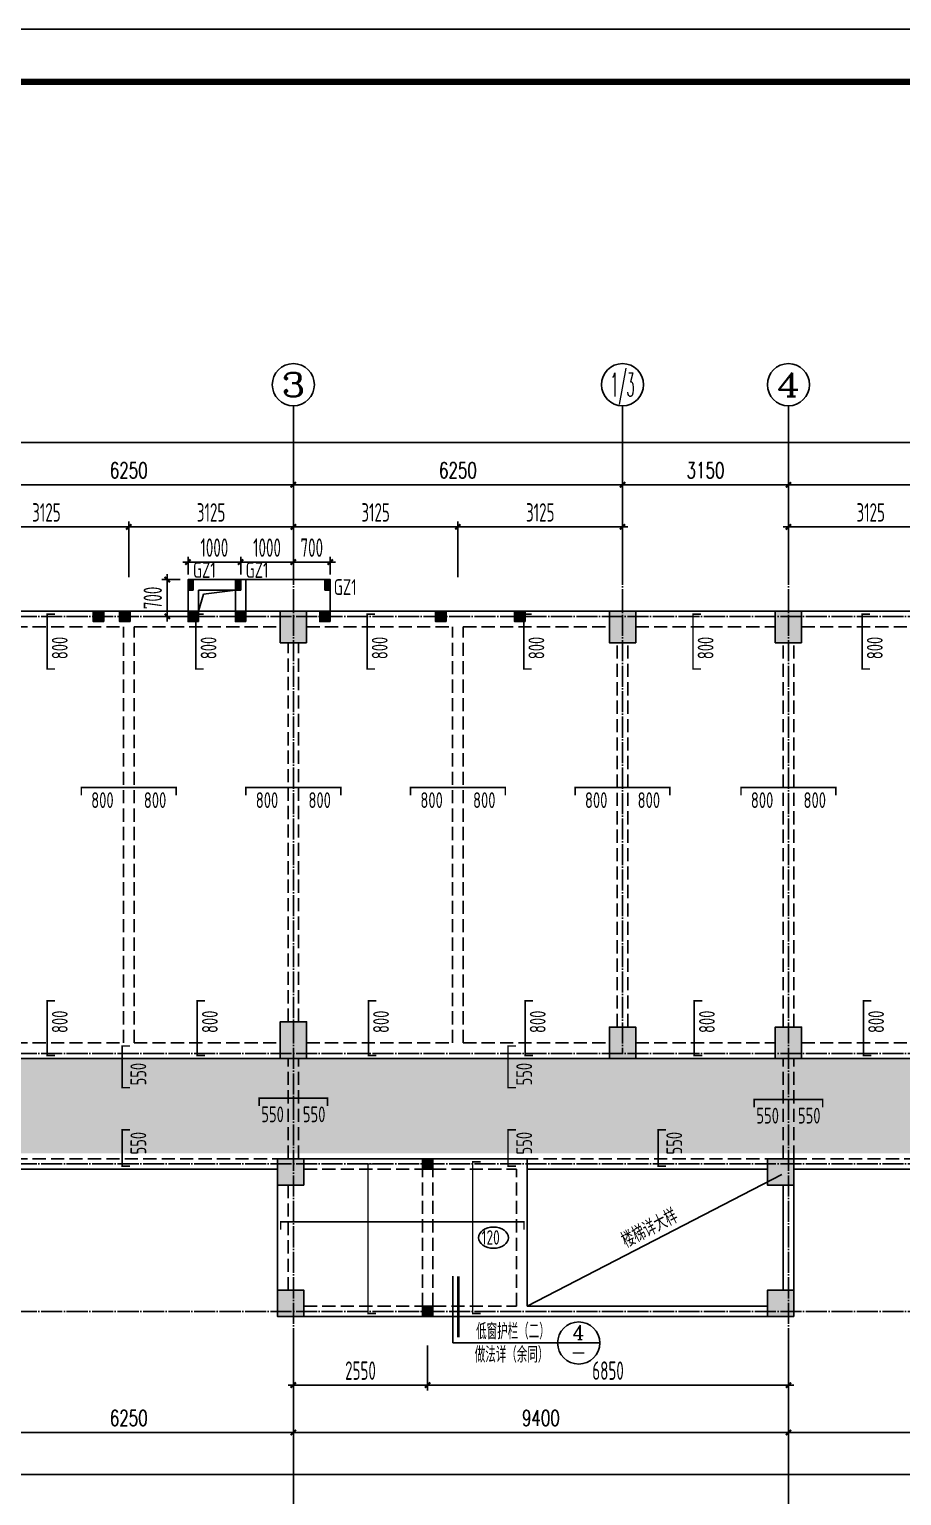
# Model space of a CAD drawing. Extents: x 139600 to 234074, y -135459 to 284050.
# Drawn here: x 157588 to 174150, y -72800 to -44950 of the extents above; entities that cross this region are included whole.
import ezdxf
from ezdxf.enums import TextEntityAlignment as Align

# ---------------------------------------------------------------- set-up
doc = ezdxf.new("R2010")
doc.units = 0
doc.header["$LTSCALE"] = 100
for name, pattern in [('CONTINOUS', [0]), ('DASHED', [0.75, 0.5, -0.25]), ('DOTE', [2.42, 2, -0.2, 0.02, -0.2]), ('HIDDEN', [7, 5, -2])]:
    doc.linetypes.add(name, pattern=pattern)
doc.layers.get('0').update_dxf_attribs({"linetype": 'CONTINUOUS'})
doc.layers.get('Defpoints').update_dxf_attribs({"linetype": 'CONTINUOUS'})
for name, color, linetype in [('AXIS', 3, 'CONTINUOUS'), ('AXIS_TEXT', 7, 'CONTINUOUS'), ('BEAM', 4, 'DASHED'), ('BEAM_CON', 4, 'CONTINUOUS'), ('B挑板&檐线', 6, 'CONTINUOUS'), ('B板筋标注', 7, 'CONTINUOUS'), ('B板细部尺寸标注', 9, 'CONTINUOUS'), ('COLU', 7, 'CONTINUOUS'), ('DOTE', 8, 'DOTE'), ('D大样&索引', 7, 'CONTINUOUS'), ('D洞口边线', 6, 'CONTINUOUS'), ('FSK_FREIN', 2, 'CONTINUOUS'), ('FSK_FTEXT', 4, 'CONTINUOUS'), ('GZ', 2, 'CONTINUOUS'), ('T模板通用标注', 7, 'CONTINUOUS'), ('图框', 7, 'CONTINUOUS')]:
    doc.layers.add(name, color=color, linetype=linetype)
doc.styles.add('_TCH_AXIS', font='COMPLEX', dxfattribs={"bigfont": 'GBCBIG'})
doc.styles.add('_TCH_DIM', font='tssdeng.shx', dxfattribs={"width": 0.7, "bigfont": '1.shx'})
doc.styles.add('_TCH_DIM_T3', font='simplex_.ttf', dxfattribs={"width": 0.705882, "bigfont": 'GBCBIG'})
doc.styles.add('BW_Rein', font='Tssdeng.shx', dxfattribs={"width": 0.7, "bigfont": 'hztxt.shx'})
doc.styles.add('COMP', font='COMPLEX', dxfattribs={"bigfont": 'hztxt'})
doc.styles.add('COMPLEX', font='COMPLEX')
doc.styles.add('TSSD_Dimension', font='tssdeng.shx', dxfattribs={"width": 0.62, "bigfont": '1.shx'})
doc.styles.add('TSSD_Rein', font='Tssdeng.shx', dxfattribs={"width": 0.7, "bigfont": '1.shx'})
doc.dimstyles.new('_TCH_ARCH&&100', dxfattribs={"dimtxt": 297.5, "dimasz": 100, "dimexe": 250, "dimexo": 300, "dimgap": 126.25, "dimtad": 1, "dimdec": 0, "dimzin": 0, "dimdsep": 46, "dimtxsty": '_TCH_DIM_T3', "dimblk": 'ARCHTICK', "dimcen": 0.09, "dimclrt": 7, "dimazin": 2, "dimtfac": 1, "dimtdec": 0, "dimtix": 1, "dimtmove": 2, "dimatfit": 3, "dimfxl": 1, "dimtolj": 1, "dimtzin": 0, "dimarcsym": 0})
doc.dimstyles.new('TSSD_100_100', dxfattribs={"dimtxt": 350, "dimasz": 100, "dimexe": 100, "dimexo": 250, "dimgap": 100, "dimtad": 1, "dimdec": 0, "dimzin": 0, "dimdsep": 46, "dimtxsty": 'TSSD_Dimension', "dimblk": 'ARCHTICK', "dimblk1": 'ARCHTICK', "dimblk2": 'ARCHTICK', "dimcen": 0, "dimdle": 100, "dimclrt": 7, "dimadec": 0, "dimazin": 0, "dimtfac": 1, "dimtdec": 0, "dimtix": 1, "dimtmove": 2, "dimatfit": 3, "dimfxl": 1, "dimtolj": 1, "dimtzin": 0, "dimarcsym": 0})
doc.dimstyles.new('TSSD_100_100$0', dxfattribs={"dimtxt": 350, "dimasz": 150, "dimexe": 100, "dimexo": 50, "dimgap": 100, "dimtad": 1, "dimdec": 0, "dimzin": 0, "dimdsep": 46, "dimtxsty": 'TSSD_Rein', "dimblk": 'OBLIQUE', "dimcen": 0, "dimdle": 100, "dimclrt": 7, "dimadec": 0, "dimazin": 0, "dimtfac": 1, "dimtdec": 0, "dimtix": 1, "dimtmove": 2, "dimatfit": 3, "dimfxl": 250, "dimtolj": 1, "dimtzin": 0, "dimarcsym": 0})

# ---------------------------------------------------------------- blocks, each defined once
blk = doc.blocks.new('_AXISO')
blk.add_circle((0, 0), 0.5)
at = {"layer": 'AXIS_TEXT', "style": 'COMPLEX', "width": 1.041667}
blk.add_attdef('A', text='', height=0.56, dxfattribs=at).set_placement((-0.25, -0.28), (0.25, -0.28), align=Align.FIT)
blk = doc.blocks.new('_ArchTick')
at = {"color": 0, "linetype": 'ByBlock', "const_width": 0.4}
blk.add_lwpolyline([(-0.5, -0.5), (0.5, 0.5)], dxfattribs=at)
blk = doc.blocks.new('*D61')
at = {"layer": 'AXIS', "color": 0, "lineweight": -2}
for p, q in [((156350, -54800), (156350, -53350)), ((162600, -54800), (162600, -53350)), ((156350, -53600), (162600, -53600))]:
    blk.add_line(p, q, dxfattribs=at)
at = {"layer": 'Defpoints', "color": 0}
for p in [(162600, -53600), (156350, -55100), (162600, -55100)]:
    blk.add_point(p, dxfattribs=at)
at = {"layer": 'AXIS', "color": 0, "lineweight": -2, "xscale": 100, "yscale": 100, "zscale": 100, "rotation": 180}
blk.add_blockref('_ArchTick', (156350, -53600), dxfattribs=at)
at = {"layer": 'AXIS', "color": 0, "lineweight": -2, "xscale": 100, "yscale": 100, "zscale": 100}
blk.add_blockref('_ArchTick', (162600, -53600), dxfattribs=at)
at = {"layer": 'AXIS', "color": 7, "insert": (159475, -53325), "char_height": 297.5, "attachment_point": 5, "style": '_TCH_DIM_T3'}
blk.add_mtext('\\A1;6250', dxfattribs=at)
blk = doc.blocks.new('*D62')
at = {"layer": 'AXIS', "color": 0, "lineweight": -2}
for p, q in [((162600, -54800), (162600, -53350)), ((168850, -54800), (168850, -53350)), ((162600, -53600), (168850, -53600))]:
    blk.add_line(p, q, dxfattribs=at)
at = {"layer": 'Defpoints', "color": 0}
for p in [(168850, -53600), (162600, -55100), (168850, -55100)]:
    blk.add_point(p, dxfattribs=at)
at = {"layer": 'AXIS', "color": 0, "lineweight": -2, "xscale": 100, "yscale": 100, "zscale": 100, "rotation": 180}
blk.add_blockref('_ArchTick', (162600, -53600), dxfattribs=at)
at = {"layer": 'AXIS', "color": 0, "lineweight": -2, "xscale": 100, "yscale": 100, "zscale": 100}
blk.add_blockref('_ArchTick', (168850, -53600), dxfattribs=at)
at = {"layer": 'AXIS', "color": 7, "insert": (165725, -53325), "char_height": 297.5, "attachment_point": 5, "style": '_TCH_DIM_T3'}
blk.add_mtext('\\A1;6250', dxfattribs=at)
blk = doc.blocks.new('*D63')
at = {"layer": 'AXIS', "color": 0, "lineweight": -2}
for p, q in [((168850, -54800), (168850, -53350)), ((172000, -54800), (172000, -53350)), ((168850, -53600), (172000, -53600))]:
    blk.add_line(p, q, dxfattribs=at)
at = {"layer": 'Defpoints', "color": 0}
for p in [(172000, -53600), (168850, -55100), (172000, -55100)]:
    blk.add_point(p, dxfattribs=at)
at = {"layer": 'AXIS', "color": 0, "lineweight": -2, "xscale": 100, "yscale": 100, "zscale": 100, "rotation": 180}
blk.add_blockref('_ArchTick', (168850, -53600), dxfattribs=at)
at = {"layer": 'AXIS', "color": 0, "lineweight": -2, "xscale": 100, "yscale": 100, "zscale": 100}
blk.add_blockref('_ArchTick', (172000, -53600), dxfattribs=at)
at = {"layer": 'AXIS', "color": 7, "insert": (170425, -53325), "char_height": 297.5, "attachment_point": 5, "style": '_TCH_DIM_T3'}
blk.add_mtext('\\A1;3150', dxfattribs=at)
blk = doc.blocks.new('*D64')
at = {"layer": 'AXIS', "color": 0, "lineweight": -2}
for p, q in [((172000, -54800), (172000, -53350)), ((178250, -54800), (178250, -53350)), ((172000, -53600), (178250, -53600))]:
    blk.add_line(p, q, dxfattribs=at)
at = {"layer": 'Defpoints', "color": 0}
for p in [(178250, -53600), (172000, -55100), (178250, -55100)]:
    blk.add_point(p, dxfattribs=at)
at = {"layer": 'AXIS', "color": 0, "lineweight": -2, "xscale": 100, "yscale": 100, "zscale": 100, "rotation": 180}
blk.add_blockref('_ArchTick', (172000, -53600), dxfattribs=at)
at = {"layer": 'AXIS', "color": 0, "lineweight": -2, "xscale": 100, "yscale": 100, "zscale": 100}
blk.add_blockref('_ArchTick', (178250, -53600), dxfattribs=at)
at = {"layer": 'AXIS', "color": 7, "insert": (175125, -53325), "char_height": 297.5, "attachment_point": 5, "style": '_TCH_DIM_T3'}
blk.add_mtext('\\A1;6250', dxfattribs=at)
blk = doc.blocks.new('*D68')
at = {"layer": 'AXIS', "color": 0, "lineweight": -2}
for p, q in [((156350, -70900), (156350, -71850)), ((162600, -70900), (162600, -71850)), ((156350, -71600), (162600, -71600))]:
    blk.add_line(p, q, dxfattribs=at)
at = {"layer": 'Defpoints', "color": 0}
for p in [(156350, -70600), (162600, -70600), (162600, -71600)]:
    blk.add_point(p, dxfattribs=at)
at = {"layer": 'AXIS', "color": 0, "lineweight": -2, "xscale": 100, "yscale": 100, "zscale": 100, "rotation": 180}
blk.add_blockref('_ArchTick', (156350, -71600), dxfattribs=at)
at = {"layer": 'AXIS', "color": 0, "lineweight": -2, "xscale": 100, "yscale": 100, "zscale": 100}
blk.add_blockref('_ArchTick', (162600, -71600), dxfattribs=at)
at = {"layer": 'AXIS', "color": 7, "insert": (159475, -71325), "char_height": 297.5, "attachment_point": 5, "style": '_TCH_DIM_T3'}
blk.add_mtext('\\A1;6250', dxfattribs=at)
blk = doc.blocks.new('*D69')
at = {"layer": 'AXIS', "color": 0, "lineweight": -2}
for p, q in [((162600, -70900), (162600, -71850)), ((172000, -70900), (172000, -71850)), ((162600, -71600), (172000, -71600))]:
    blk.add_line(p, q, dxfattribs=at)
at = {"layer": 'Defpoints', "color": 0}
for p in [(162600, -70600), (172000, -70600), (172000, -71600)]:
    blk.add_point(p, dxfattribs=at)
at = {"layer": 'AXIS', "color": 0, "lineweight": -2, "xscale": 100, "yscale": 100, "zscale": 100, "rotation": 180}
blk.add_blockref('_ArchTick', (162600, -71600), dxfattribs=at)
at = {"layer": 'AXIS', "color": 0, "lineweight": -2, "xscale": 100, "yscale": 100, "zscale": 100}
blk.add_blockref('_ArchTick', (172000, -71600), dxfattribs=at)
at = {"layer": 'AXIS', "color": 7, "insert": (167300, -71325), "char_height": 297.5, "attachment_point": 5, "style": '_TCH_DIM_T3'}
blk.add_mtext('\\A1;9400', dxfattribs=at)
blk = doc.blocks.new('*D70')
at = {"layer": 'AXIS', "color": 0, "lineweight": -2}
for p, q in [((172000, -70900), (172000, -71850)), ((178250, -70900), (178250, -71850)), ((172000, -71600), (178250, -71600))]:
    blk.add_line(p, q, dxfattribs=at)
at = {"layer": 'Defpoints', "color": 0}
for p in [(172000, -70600), (178250, -70600), (178250, -71600)]:
    blk.add_point(p, dxfattribs=at)
at = {"layer": 'AXIS', "color": 0, "lineweight": -2, "xscale": 100, "yscale": 100, "zscale": 100, "rotation": 180}
blk.add_blockref('_ArchTick', (172000, -71600), dxfattribs=at)
at = {"layer": 'AXIS', "color": 0, "lineweight": -2, "xscale": 100, "yscale": 100, "zscale": 100}
blk.add_blockref('_ArchTick', (178250, -71600), dxfattribs=at)
at = {"layer": 'AXIS', "color": 7, "insert": (175125, -71325), "char_height": 297.5, "attachment_point": 5, "style": '_TCH_DIM_T3'}
blk.add_mtext('\\A1;6250', dxfattribs=at)
blk = doc.blocks.new('*D74')
at = {"layer": 'AXIS', "color": 0, "lineweight": -2}
for p, q in [((150100, -54800), (150100, -52550)), ((201850, -54800), (201850, -52550)), ((150100, -52800), (201850, -52800))]:
    blk.add_line(p, q, dxfattribs=at)
at = {"layer": 'Defpoints', "color": 0}
for p in [(201850, -52800), (150100, -55100), (201850, -55100)]:
    blk.add_point(p, dxfattribs=at)
at = {"layer": 'AXIS', "color": 0, "lineweight": -2, "xscale": 100, "yscale": 100, "zscale": 100, "rotation": 180}
blk.add_blockref('_ArchTick', (150100, -52800), dxfattribs=at)
at = {"layer": 'AXIS', "color": 0, "lineweight": -2, "xscale": 100, "yscale": 100, "zscale": 100}
blk.add_blockref('_ArchTick', (201850, -52800), dxfattribs=at)
at = {"layer": 'AXIS', "color": 7, "insert": (175975, -52525), "char_height": 297.5, "attachment_point": 5, "style": '_TCH_DIM_T3'}
blk.add_mtext('\\A1;51750', dxfattribs=at)
blk = doc.blocks.new('*D79')
at = {"layer": 'AXIS', "color": 0, "lineweight": -2}
for p, q in [((150100, -70900), (150100, -72650)), ((203950, -70900), (203950, -72650)), ((150100, -72400), (203950, -72400))]:
    blk.add_line(p, q, dxfattribs=at)
at = {"layer": 'Defpoints', "color": 0}
for p in [(150100, -70600), (203950, -70600), (203950, -72400)]:
    blk.add_point(p, dxfattribs=at)
at = {"layer": 'AXIS', "color": 0, "lineweight": -2, "xscale": 100, "yscale": 100, "zscale": 100, "rotation": 180}
blk.add_blockref('_ArchTick', (150100, -72400), dxfattribs=at)
at = {"layer": 'AXIS', "color": 0, "lineweight": -2, "xscale": 100, "yscale": 100, "zscale": 100}
blk.add_blockref('_ArchTick', (203950, -72400), dxfattribs=at)
at = {"layer": 'AXIS', "color": 7, "insert": (177025, -72125), "char_height": 297.5, "attachment_point": 5, "style": '_TCH_DIM_T3'}
blk.add_mtext('\\A1;53850', dxfattribs=at)
blk = doc.blocks.new('*D85')
at = {"layer": 'B板细部尺寸标注', "color": 0, "lineweight": -2}
for p, q in [((165725, -55355), (165725, -54300)), ((168850, -55355), (168850, -54300)), ((165625, -54400), (168950, -54400))]:
    blk.add_line(p, q, dxfattribs=at)
at = {"layer": 'Defpoints', "color": 0}
for p in [(168850, -54400), (165725, -55605), (168850, -55605)]:
    blk.add_point(p, dxfattribs=at)
at = {"layer": 'B板细部尺寸标注', "color": 0, "lineweight": -2, "xscale": 100, "yscale": 100, "zscale": 100, "rotation": 180}
blk.add_blockref('_ArchTick', (165725, -54400), dxfattribs=at)
at = {"layer": 'B板细部尺寸标注', "color": 0, "lineweight": -2, "xscale": 100, "yscale": 100, "zscale": 100}
blk.add_blockref('_ArchTick', (168850, -54400), dxfattribs=at)
at = {"layer": 'B板细部尺寸标注', "color": 7, "insert": (167288, -54125), "char_height": 350, "attachment_point": 5, "style": 'TSSD_Dimension'}
blk.add_mtext('\\A1;3125', dxfattribs=at)
blk = doc.blocks.new('*D86')
at = {"layer": 'B板细部尺寸标注', "color": 0, "lineweight": -2}
for p, q in [((162600, -55355), (162600, -54300)), ((165725, -55355), (165725, -54300)), ((162500, -54400), (165825, -54400))]:
    blk.add_line(p, q, dxfattribs=at)
at = {"layer": 'Defpoints', "color": 0}
for p in [(165725, -54400), (162600, -55605), (165725, -55605)]:
    blk.add_point(p, dxfattribs=at)
at = {"layer": 'B板细部尺寸标注', "color": 0, "lineweight": -2, "xscale": 100, "yscale": 100, "zscale": 100, "rotation": 180}
blk.add_blockref('_ArchTick', (162600, -54400), dxfattribs=at)
at = {"layer": 'B板细部尺寸标注', "color": 0, "lineweight": -2, "xscale": 100, "yscale": 100, "zscale": 100}
blk.add_blockref('_ArchTick', (165725, -54400), dxfattribs=at)
at = {"layer": 'B板细部尺寸标注', "color": 7, "insert": (164162, -54125), "char_height": 350, "attachment_point": 5, "style": 'TSSD_Dimension'}
blk.add_mtext('\\A1;3125', dxfattribs=at)
blk = doc.blocks.new('*D88')
at = {"layer": 'B板细部尺寸标注', "color": 0, "lineweight": -2}
for p, q in [((172000, -55355), (172000, -54300)), ((175125, -55355), (175125, -54300)), ((171900, -54400), (175225, -54400))]:
    blk.add_line(p, q, dxfattribs=at)
at = {"layer": 'Defpoints', "color": 0}
for p in [(175125, -54400), (172000, -55605), (175125, -55605)]:
    blk.add_point(p, dxfattribs=at)
at = {"layer": 'B板细部尺寸标注', "color": 0, "lineweight": -2, "xscale": 100, "yscale": 100, "zscale": 100, "rotation": 180}
blk.add_blockref('_ArchTick', (172000, -54400), dxfattribs=at)
at = {"layer": 'B板细部尺寸标注', "color": 0, "lineweight": -2, "xscale": 100, "yscale": 100, "zscale": 100}
blk.add_blockref('_ArchTick', (175125, -54400), dxfattribs=at)
at = {"layer": 'B板细部尺寸标注', "color": 7, "insert": (173562, -54125), "char_height": 350, "attachment_point": 5, "style": 'TSSD_Dimension'}
blk.add_mtext('\\A1;3125', dxfattribs=at)
blk = doc.blocks.new('*D91')
at = {"layer": 'B板细部尺寸标注', "color": 0, "lineweight": -2}
for p, q in [((162600, -69950), (162600, -70800)), ((165150, -69950), (165150, -70800)), ((162500, -70700), (165250, -70700))]:
    blk.add_line(p, q, dxfattribs=at)
at = {"layer": 'Defpoints', "color": 0}
for p in [(162600, -69700), (165150, -69700), (165150, -70700)]:
    blk.add_point(p, dxfattribs=at)
at = {"layer": 'B板细部尺寸标注', "color": 0, "lineweight": -2, "xscale": 100, "yscale": 100, "zscale": 100, "rotation": 180}
blk.add_blockref('_ArchTick', (162600, -70700), dxfattribs=at)
at = {"layer": 'B板细部尺寸标注', "color": 0, "lineweight": -2, "xscale": 100, "yscale": 100, "zscale": 100}
blk.add_blockref('_ArchTick', (165150, -70700), dxfattribs=at)
at = {"layer": 'B板细部尺寸标注', "color": 7, "insert": (163875, -70425), "char_height": 350, "attachment_point": 5, "style": 'TSSD_Dimension'}
blk.add_mtext('\\A1;2550', dxfattribs=at)
blk = doc.blocks.new('*D92')
at = {"layer": 'B板细部尺寸标注', "color": 0, "lineweight": -2}
for p, q in [((165150, -69950), (165150, -70800)), ((172000, -69950), (172000, -70800)), ((165050, -70700), (172100, -70700))]:
    blk.add_line(p, q, dxfattribs=at)
at = {"layer": 'Defpoints', "color": 0}
for p in [(165150, -69700), (172000, -69700), (172000, -70700)]:
    blk.add_point(p, dxfattribs=at)
at = {"layer": 'B板细部尺寸标注', "color": 0, "lineweight": -2, "xscale": 100, "yscale": 100, "zscale": 100, "rotation": 180}
blk.add_blockref('_ArchTick', (165150, -70700), dxfattribs=at)
at = {"layer": 'B板细部尺寸标注', "color": 0, "lineweight": -2, "xscale": 100, "yscale": 100, "zscale": 100}
blk.add_blockref('_ArchTick', (172000, -70700), dxfattribs=at)
at = {"layer": 'B板细部尺寸标注', "color": 7, "insert": (168575, -70425), "char_height": 350, "attachment_point": 5, "style": 'TSSD_Dimension'}
blk.add_mtext('\\A1;6850', dxfattribs=at)
blk = doc.blocks.new('*D93')
at = {"layer": 'B板细部尺寸标注', "color": 0, "lineweight": -2}
for p, q in [((159475, -55355), (159475, -54300)), ((162600, -55355), (162600, -54300)), ((159375, -54400), (162700, -54400))]:
    blk.add_line(p, q, dxfattribs=at)
at = {"layer": 'Defpoints', "color": 0}
for p in [(162600, -54400), (159475, -55605), (162600, -55605)]:
    blk.add_point(p, dxfattribs=at)
at = {"layer": 'B板细部尺寸标注', "color": 0, "lineweight": -2, "xscale": 100, "yscale": 100, "zscale": 100, "rotation": 180}
blk.add_blockref('_ArchTick', (159475, -54400), dxfattribs=at)
at = {"layer": 'B板细部尺寸标注', "color": 0, "lineweight": -2, "xscale": 100, "yscale": 100, "zscale": 100}
blk.add_blockref('_ArchTick', (162600, -54400), dxfattribs=at)
at = {"layer": 'B板细部尺寸标注', "color": 7, "insert": (161038, -54125), "char_height": 350, "attachment_point": 5, "style": 'TSSD_Dimension'}
blk.add_mtext('\\A1;3125', dxfattribs=at)
blk = doc.blocks.new('*D94')
at = {"layer": 'B板细部尺寸标注', "color": 0, "lineweight": -2}
for p, q in [((156350, -55355), (156350, -54300)), ((159475, -55355), (159475, -54300)), ((156250, -54400), (159575, -54400))]:
    blk.add_line(p, q, dxfattribs=at)
at = {"layer": 'Defpoints', "color": 0}
for p in [(159475, -54400), (156350, -55605), (159475, -55605)]:
    blk.add_point(p, dxfattribs=at)
at = {"layer": 'B板细部尺寸标注', "color": 0, "lineweight": -2, "xscale": 100, "yscale": 100, "zscale": 100, "rotation": 180}
blk.add_blockref('_ArchTick', (156350, -54400), dxfattribs=at)
at = {"layer": 'B板细部尺寸标注', "color": 0, "lineweight": -2, "xscale": 100, "yscale": 100, "zscale": 100}
blk.add_blockref('_ArchTick', (159475, -54400), dxfattribs=at)
at = {"layer": 'B板细部尺寸标注', "color": 7, "insert": (157912, -54125), "char_height": 350, "attachment_point": 5, "style": 'TSSD_Dimension'}
blk.add_mtext('\\A1;3125', dxfattribs=at)
blk = doc.blocks.new('A2+1_2')
at = {"layer": '图框'}
blk.add_lwpolyline([(0, 0), (89100, 0), (89100, 42000), (0, 42000)], close=True, dxfattribs=at)
at = {"layer": '图框', "const_width": 120}
blk.add_lwpolyline([(2500, 1000), (88100, 1000), (88100, 41000), (2500, 41000)], close=True, dxfattribs=at)
blk = doc.blocks.new('A$C000F6301')
at = {"layer": 'D大样&索引', "color": 6}
blk.add_line((0, 0), (800, 0), dxfattribs=at)
blk.add_circle((400, 0), 400, dxfattribs=at)
blk = doc.blocks.new('*D1681')
at = {"layer": 'B板细部尺寸标注', "color": 0, "lineweight": -2}
for p, q in [((160450, -55400), (160106, -55400)), ((160206, -56200), (160206, -55300)), ((160450, -56100), (160106, -56100))]:
    blk.add_line(p, q, dxfattribs=at)
at = {"layer": 'Defpoints', "color": 0}
for p in [(160206, -55400), (160700, -55400), (160700, -56100)]:
    blk.add_point(p, dxfattribs=at)
at = {"layer": 'B板细部尺寸标注', "color": 0, "lineweight": -2, "xscale": 100, "yscale": 100, "zscale": 100}
for p, rotation in [((160206, -55400), 90), ((160206, -56100), 270)]:
    blk.add_blockref('_ArchTick', p, dxfattribs=dict(at, rotation=rotation))
at = {"layer": 'B板细部尺寸标注', "color": 7, "insert": (159931, -55750), "char_height": 350, "attachment_point": 5, "rotation": 90, "style": 'TSSD_Dimension'}
blk.add_mtext('\\A1;700', dxfattribs=at)
blk = doc.blocks.new('*D1682')
at = {"layer": 'B板细部尺寸标注', "color": 0, "lineweight": -2}
for p, q in [((162500, -55069), (163400, -55069)), ((162600, -55307), (162600, -54969)), ((163300, -55307), (163300, -54969))]:
    blk.add_line(p, q, dxfattribs=at)
at = {"layer": 'Defpoints', "color": 0}
for p in [(163300, -55069), (162600, -55557), (163300, -55557)]:
    blk.add_point(p, dxfattribs=at)
at = {"layer": 'B板细部尺寸标注', "color": 0, "lineweight": -2, "xscale": 100, "yscale": 100, "zscale": 100, "rotation": 180}
blk.add_blockref('_ArchTick', (162600, -55069), dxfattribs=at)
at = {"layer": 'B板细部尺寸标注', "color": 0, "lineweight": -2, "xscale": 100, "yscale": 100, "zscale": 100}
blk.add_blockref('_ArchTick', (163300, -55069), dxfattribs=at)
at = {"layer": 'B板细部尺寸标注', "color": 7, "insert": (162950, -54794), "char_height": 350, "attachment_point": 5, "style": 'TSSD_Dimension'}
blk.add_mtext('\\A1;700', dxfattribs=at)
blk = doc.blocks.new('*D1683')
at = {"layer": 'B板细部尺寸标注', "color": 0, "lineweight": -2}
for p, q in [((162700, -55069), (161500, -55069)), ((161600, -55307), (161600, -54969)), ((162600, -55307), (162600, -54969))]:
    blk.add_line(p, q, dxfattribs=at)
at = {"layer": 'Defpoints', "color": 0}
for p in [(161600, -55069), (161600, -55557), (162600, -55557)]:
    blk.add_point(p, dxfattribs=at)
at = {"layer": 'B板细部尺寸标注', "color": 0, "lineweight": -2, "xscale": 100, "yscale": 100, "zscale": 100, "rotation": 180}
blk.add_blockref('_ArchTick', (161600, -55069), dxfattribs=at)
at = {"layer": 'B板细部尺寸标注', "color": 0, "lineweight": -2, "xscale": 100, "yscale": 100, "zscale": 100}
blk.add_blockref('_ArchTick', (162600, -55069), dxfattribs=at)
at = {"layer": 'B板细部尺寸标注', "color": 7, "insert": (162100, -54794), "char_height": 350, "attachment_point": 5, "style": 'TSSD_Dimension'}
blk.add_mtext('\\A1;1000', dxfattribs=at)
blk = doc.blocks.new('*D1684')
at = {"layer": 'B板细部尺寸标注', "color": 0, "lineweight": -2}
for p, q in [((161700, -55069), (160500, -55069)), ((160600, -55307), (160600, -54969)), ((161600, -55307), (161600, -54969))]:
    blk.add_line(p, q, dxfattribs=at)
at = {"layer": 'Defpoints', "color": 0}
for p in [(160600, -55069), (160600, -55557), (161600, -55557)]:
    blk.add_point(p, dxfattribs=at)
at = {"layer": 'B板细部尺寸标注', "color": 0, "lineweight": -2, "xscale": 100, "yscale": 100, "zscale": 100, "rotation": 180}
blk.add_blockref('_ArchTick', (160600, -55069), dxfattribs=at)
at = {"layer": 'B板细部尺寸标注', "color": 0, "lineweight": -2, "xscale": 100, "yscale": 100, "zscale": 100}
blk.add_blockref('_ArchTick', (161600, -55069), dxfattribs=at)
at = {"layer": 'B板细部尺寸标注', "color": 7, "insert": (161100, -54794), "char_height": 350, "attachment_point": 5, "style": 'TSSD_Dimension'}
blk.add_mtext('\\A1;1000', dxfattribs=at)
blk = doc.blocks.new('GZ')
at = {"layer": 'GZ'}
blk.add_hatch(color=252, dxfattribs=at).paths.add_polyline_path([(200, 0), (0, 0), (0, 200), (200, 200)])
at = {"layer": 'GZ', "color": 2}
blk.add_lwpolyline([(200, 0), (0, 0), (0, 200), (200, 200)], close=True, dxfattribs=at)
blk = doc.blocks.new('GZ1')
at = {"layer": 'GZ'}
blk.add_hatch(color=252, dxfattribs=at).paths.add_polyline_path([(100, 200), (0, 200), (0, 0), (100, 0)])
at = {"layer": 'GZ', "color": 2}
blk.add_lwpolyline([(100, 0), (0, 0), (0, 200), (100, 200)], close=True, dxfattribs=at)
blk = doc.blocks.new('A$C7B5C40C7')
at = {"layer": 'GZ'}
for name, p in [('GZ1', (10600, 400)), ('GZ1', (11500, 400)), ('GZ1', (13200, 400)), ('GZ', (8800, -200)), ('GZ', (9300, -200)), ('GZ', (15300, -200)), ('GZ', (16800, -200)), ('GZ', (10600, -200)), ('GZ', (11500, -200)), ('GZ', (13100, -200)), ('GZ', (15050, -10600)), ('GZ', (15050, -13400))]:
    blk.add_blockref(name, p, dxfattribs=at)
at = {"layer": 'GZ', "color": 2, "style": '_TCH_DIM', "width": 0.705882}
for p in [(10694, 632), (11694, 632), (13369, 307)]:
    blk.add_text('GZ1', height=300, dxfattribs=at).set_placement(p)

msp = doc.modelspace()

# ---------------------------------------------------------------- hatches: boundary and pattern name
at = {"layer": 'B板筋标注'}
h = msp.add_hatch(dxfattribs=at)
h.set_pattern_fill('CROSS', color=6, scale=50, style=0)
h.set_pattern_definition([(0, (150000, 47000), (317.5, 317.5), [158.75, -476.25]), (90, (150079.38, 46920.62), (-317.5, 317.5), [158.75, -476.25])])
h.paths.add_polyline_path([(150300, -66300), (190650, -66300), (190650, -66500), (205650, -66500), (205650, -64500), (197750, -64500), (197750, -64200), (190950, -64200), (190950, -64500), (150300, -64500)])
at = {"layer": 'COLU'}
for points in [[(162850, -56600), (162850, -56000), (162350, -56000), (162350, -56600)], [(169100, -56600), (169100, -56000), (168600, -56000), (168600, -56600)], [(172250, -56600), (172250, -56000), (171750, -56000), (171750, -56600)], [(162850, -64500), (162850, -63800), (162350, -63800), (162350, -64500)], [(169100, -64500), (169100, -63900), (168600, -63900), (168600, -64500)], [(172250, -64500), (172250, -63900), (171750, -63900), (171750, -64500)], [(162800, -66900), (162800, -66400), (162300, -66400), (162300, -66900)], [(172100, -66900), (172100, -66400), (171600, -66400), (171600, -66900)], [(162800, -69400), (162800, -68900), (162300, -68900), (162300, -69400)], [(172100, -69400), (172100, -68900), (171600, -68900), (171600, -69400)]]:
    msp.add_hatch(color=251, dxfattribs=at).paths.add_polyline_path(points)

# ---------------------------------------------------------------- linework, layer by layer
at = {"layer": 'AXIS'}
for p, q in [((162600, -55100), (162600, -52100)), ((168850, -55100), (168850, -52100)), ((172000, -55100), (172000, -52100)), ((162600, -70600), (162600, -73100)), ((172000, -70600), (172000, -73100))]:
    msp.add_line(p, q, dxfattribs=at)
at = {"layer": 'BEAM', "linetype": 'HIDDEN', "ltscale": 0.5}
for p, q in [((156600, -56300), (159375, -56300)), ((159375, -64200), (159375, -56300)), ((159575, -56300), (162350, -56300)), ((159575, -64200), (159575, -56300)), ((162850, -56300), (165625, -56300)), ((165625, -64200), (165625, -56300)), ((165825, -56300), (168600, -56300)), ((165825, -64200), (165825, -56300)), ((169100, -56300), (171750, -56300)), ((172250, -56300), (175025, -56300)), ((162500, -63800), (162500, -56600)), ((162700, -63800), (162700, -56600)), ((168750, -63900), (168750, -56600)), ((168950, -63900), (168950, -56600)), ((171900, -63900), (171900, -56600)), ((172100, -63900), (172100, -56600)), ((156600, -64200), (159375, -64200)), ((159575, -64200), (162350, -64200)), ((162850, -64200), (165625, -64200)), ((165825, -64200), (168600, -64200)), ((169100, -64200), (171750, -64200)), ((172250, -64200), (175025, -64200)), ((162500, -66400), (162500, -64500)), ((162700, -66400), (162700, -64500)), ((171900, -66400), (171900, -64500)), ((172100, -66400), (172100, -64500)), ((156600, -66400), (162300, -66400)), ((162800, -66400), (171600, -66400)), ((172100, -66400), (178000, -66400)), ((162800, -66600), (165050, -66600)), ((165050, -69200), (165050, -66600)), ((165250, -69200), (165250, -66600)), ((165250, -66600), (166840, -66600)), ((166840, -69200), (166840, -66600)), ((162500, -68900), (162500, -66900)), ((162800, -69200), (165050, -69200)), ((165250, -69200), (166840, -69200))]:
    msp.add_line(p, q, dxfattribs=at)
at = {"layer": 'BEAM_CON'}
for p, q in [((160600, -55400), (161700, -55400)), ((160600, -55400), (160600, -56000)), ((161700, -56000), (161700, -55400)), ((160800, -55600), (161500, -55600)), ((160800, -55600), (160800, -56000)), ((161500, -56000), (161500, -55600)), ((156600, -56000), (160600, -56000)), ((160800, -56000), (161500, -56000)), ((161700, -56000), (162350, -56000)), ((162850, -56000), (168600, -56000)), ((169100, -56000), (171750, -56000)), ((172250, -56000), (176250, -56000)), ((156600, -64500), (162350, -64500)), ((162850, -64500), (168600, -64500)), ((169100, -64500), (171750, -64500)), ((172250, -64500), (178000, -64500)), ((165050, -66400), (162800, -66400)), ((167040, -66400), (165050, -66400)), ((167040, -69200), (167040, -66400)), ((156600, -66600), (162300, -66600)), ((167040, -66600), (171600, -66600)), ((172100, -66600), (178000, -66600)), ((162300, -68900), (162300, -66900)), ((171900, -68900), (171900, -66900)), ((172100, -68900), (172100, -66900)), ((167040, -69200), (171600, -69200)), ((162800, -69400), (171600, -69400))]:
    msp.add_line(p, q, dxfattribs=at)
at = {"layer": 'B挑板&檐线'}
msp.add_lwpolyline([(161700, -56000), (161700, -55400), (163300, -55400), (163300, -56000)], dxfattribs=at)
at = {"layer": 'B板筋标注', "color": 2, "linetype": 'CONTINOUS', "ltscale": 5}
msp.add_ellipse((166400, -67900), major_axis=(-283.5, 0), ratio=0.7083334, dxfattribs=at)
at = {"layer": 'COLU'}
for points in [[(162850, -56600), (162850, -56000), (162350, -56000), (162350, -56600)], [(169100, -56600), (169100, -56000), (168600, -56000), (168600, -56600)], [(172250, -56600), (172250, -56000), (171750, -56000), (171750, -56600)], [(162850, -64500), (162850, -63800), (162350, -63800), (162350, -64500)], [(169100, -64500), (169100, -63900), (168600, -63900), (168600, -64500)], [(172250, -64500), (172250, -63900), (171750, -63900), (171750, -64500)], [(162800, -66900), (162800, -66400), (162300, -66400), (162300, -66900)], [(172100, -66900), (172100, -66400), (171600, -66400), (171600, -66900)], [(162800, -69400), (162800, -68900), (162300, -68900), (162300, -69400)], [(172100, -69400), (172100, -68900), (171600, -68900), (171600, -69400)]]:
    msp.add_lwpolyline(points, close=True, dxfattribs=at)
at = {"layer": 'DOTE', "ltscale": 2}
for p, q in [((162600, -55100), (162600, -70600)), ((168850, -55100), (168850, -64400)), ((172000, -55100), (172000, -70600)), ((149100, -56100), (207300, -56100)), ((149100, -64400), (207300, -64400)), ((149100, -66500), (207300, -66500)), ((149100, -69300), (207300, -69300))]:
    msp.add_line(p, q, dxfattribs=at)
at = {"layer": 'D大样&索引', "color": 6}
for p, q in [((165627.1, -69900), (165627.1, -68634.1)), ((167618.4, -69900), (165627.1, -69900))]:
    msp.add_line(p, q, dxfattribs=at)
at = {"layer": 'D大样&索引', "color": 6, "const_width": 50}
msp.add_lwpolyline([(165731, -69790.6), (165731, -68634.1)], dxfattribs=at)
at = {"layer": 'D洞口边线'}
msp.add_lwpolyline([(160800, -56000), (160895.8, -55679.2), (161500, -55600)], dxfattribs=at)
at = {"layer": 'FSK_FREIN', "const_width": 30}
for points in [[(158075, -57100), (157925, -57100), (157925, -56060), (158075, -56060)], [(160900, -57100), (160750, -57100), (160750, -56060), (160900, -56060)], [(164150, -57100), (164000, -57100), (164000, -56060), (164150, -56060)], [(167125, -57100), (166975, -57100), (166975, -56060), (167125, -56060)], [(170337.5, -57100), (170187.5, -57100), (170187.5, -56060), (170337.5, -56060)], [(173550, -57100), (173400, -57100), (173400, -56060), (173550, -56060)], [(158575, -59500), (158575, -59350), (160375, -59350), (160375, -59500)], [(161700, -59500), (161700, -59350), (163500, -59350), (163500, -59500)], [(164825, -59500), (164825, -59350), (166625, -59350), (166625, -59500)], [(167950, -59500), (167950, -59350), (169750, -59350), (169750, -59500)], [(171100, -59500), (171100, -59350), (172900, -59350), (172900, -59500)], [(158075, -64440), (157925, -64440), (157925, -63400), (158075, -63400)], [(160925, -64440), (160775, -64440), (160775, -63400), (160925, -63400)], [(164175, -64440), (164025, -64440), (164025, -63400), (164175, -63400)], [(167150, -64440), (167000, -64440), (167000, -63400), (167150, -63400)], [(170362.5, -64440), (170212.5, -64440), (170212.5, -63400), (170362.5, -63400)], [(173575, -64440), (173425, -64440), (173425, -63400), (173575, -63400)], [(159500, -65050), (159350, -65050), (159350, -64260), (159500, -64260)], [(166825, -65050), (166675, -65050), (166675, -64260), (166825, -64260)], [(161950, -65400), (161950, -65250), (163250, -65250), (163250, -65400)], [(171350, -65425), (171350, -65275), (172650, -65275), (172650, -65425)], [(159500, -66540), (159350, -66540), (159350, -65850), (159500, -65850)], [(166825, -66540), (166675, -66540), (166675, -65850), (166825, -65850)], [(169675, -66540), (169525, -66540), (169525, -65850), (169675, -65850)], [(164167, -69340), (164017, -69340), (164017, -66500), (164167, -66500)], [(166155.5, -69340), (166005.5, -69340), (166005.5, -66460), (166155.5, -66460)], [(162360, -67748.7), (162360, -67598.7), (166980, -67598.7), (166980, -67748.7)]]:
    msp.add_lwpolyline(points, dxfattribs=at)
at = {"layer": 'T模板通用标注'}
msp.add_line((167040, -69200), (171875, -66700), dxfattribs=at)

# ---------------------------------------------------------------- block references
msp.add_blockref('A2+1_2', (139600, -86950))
at = {"layer": 'AXIS'}
ref = msp.add_blockref('_AXISO', (162600, -51700), dxfattribs=dict(at, xscale=800, yscale=800, zscale=800))
ref.add_attrib('A', '3', dxfattribs={"layer": 'AXIS_TEXT', "height": 452.5, "style": '_TCH_AXIS', "width": 1.5}).set_placement((162373.7, -51926.3), (162826.3, -51926.3), align=Align.FIT)
ref = msp.add_blockref('_AXISO', (168850, -51700), dxfattribs=dict(at, xscale=800, yscale=800, zscale=800))
ref.add_attrib('A', '1/3', dxfattribs={"layer": 'AXIS_TEXT', "height": 452.55, "style": '_TCH_AXIS', "width": 0.411765}).set_placement((168623.7, -51926.3), (169076.3, -51926.3), align=Align.FIT)
ref = msp.add_blockref('_AXISO', (172000, -51700), dxfattribs=dict(at, xscale=800, yscale=800, zscale=800))
ref.add_attrib('A', '4', dxfattribs={"layer": 'AXIS_TEXT', "height": 452.5, "style": '_TCH_AXIS', "width": 1.3125}).set_placement((171773.7, -51926.3), (172226.3, -51926.3), align=Align.FIT)
at = {"layer": 'D大样&索引'}
msp.add_blockref('A$C000F6301', (167618.4, -69900), dxfattribs=at)
at = {"layer": 'GZ'}
msp.add_blockref('A$C7B5C40C7', (150000, -56000), dxfattribs=at)

# ---------------------------------------------------------------- texts
at = {"layer": 'B板筋标注', "color": 2, "linetype": 'CONTINOUS', "ltscale": 5, "style": 'TSSD_Rein', "width": 0.7}
msp.add_text('120', height=275, dxfattribs=at).set_placement((166176, -68032.9))
at = {"layer": 'D大样&索引', "color": 6, "style": 'TSSD_Rein', "width": 0.7}
for s, p in [('低窗护栏（二）', (166071.2, -69829.3)), ('做法详（余同）', (166045.1, -70271.2))]:
    msp.add_text(s, height=300, rotation=360, dxfattribs=at).set_placement(p)
at = {"layer": 'D大样&索引', "color": 6, "style": 'COMP'}
for s, p in [('4', (168011, -69836.3)), ('-', (168013.2, -70204.6))]:
    msp.add_text(s, height=275, rotation=360, dxfattribs=at).set_placement(p, align=Align.CENTER)
at = {"layer": 'FSK_FTEXT', "style": 'BW_Rein', "width": 0.7}
for p in [(158015, -56700), (160840, -56700), (164090, -56700), (167065, -56700), (170277.5, -56700), (173490, -56700), (158015, -63800), (160865, -63800), (164115, -63800), (167090, -63800), (170302.5, -63800), (173515, -63800)]:
    msp.add_text('800', height=300, rotation=90, dxfattribs=at).set_placement(p, align=Align.TOP_CENTER)
for p in [(158975, -59440), (159975, -59440), (162100, -59440), (163100, -59440), (165225, -59440), (166225, -59440), (168350, -59440), (169350, -59440), (171500, -59440), (172500, -59440)]:
    msp.add_text('800', height=300, dxfattribs=at).set_placement(p, align=Align.TOP_CENTER)
for p in [(159507.5, -64580), (166832.5, -64580)]:
    msp.add_text('550', height=300, rotation=90, dxfattribs=at).set_placement(p, align=Align.TOP_RIGHT)
for p in [(162420, -65407.5), (171820, -65432.5)]:
    msp.add_text('550', height=300, dxfattribs=at).set_placement(p, align=Align.TOP_RIGHT)
for p in [(162780, -65407.5), (172180, -65432.5)]:
    msp.add_text('550', height=300, dxfattribs=at).set_placement(p, align=Align.TOP_LEFT)
for p in [(159507.5, -66320), (166832.5, -66320), (169682.5, -66320)]:
    msp.add_text('550', height=300, rotation=90, dxfattribs=at).set_placement(p, align=Align.TOP_LEFT)
at = {"layer": 'T模板通用标注', "style": 'TSSD_Rein', "width": 0.8}
msp.add_text('楼梯详大样', height=300, rotation=27.34181, dxfattribs=at).set_placement((168925.9, -68112.3))

# ---------------------------------------------------------------- dimensions: what is measured, and where the dimension line sits
at = {"layer": 'AXIS'}
for p1, p2, distance, picture, middle in [((150100, -55100), (201850, -55100), 2300, '*D74', (175975, -52525)), ((156350, -55100), (162600, -55100), 1500, '*D61', (159475, -53325)), ((162600, -55100), (168850, -55100), 1500, '*D62', (165725, -53325)), ((168850, -55100), (172000, -55100), 1500, '*D63', (170425, -53325)), ((172000, -55100), (178250, -55100), 1500, '*D64', (175125, -53325)), ((150100, -70600), (203950, -70600), -1800, '*D79', (177025, -72125)), ((156350, -70600), (162600, -70600), -1000, '*D68', (159475, -71325)), ((162600, -70600), (172000, -70600), -1000, '*D69', (167300, -71325)), ((172000, -70600), (178250, -70600), -1000, '*D70', (175125, -71325))]:
    dim = msp.add_aligned_dim(p1=p1, p2=p2, distance=distance, dimstyle='_TCH_ARCH&&100', dxfattribs=at)
    dim.commit()
    dim.dimension.update_dxf_attribs({"geometry": picture, "text_midpoint": middle})
at = {"layer": 'B板细部尺寸标注'}
for base, p1, p2, picture, middle in [((159475, -54400), (156350, -55605.1), (159475, -55605.1), '*D94', (157912.5, -54125)), ((162600, -54400), (159475, -55605.1), (162600, -55605.1), '*D93', (161037.5, -54125)), ((165725, -54400), (162600, -55605.1), (165725, -55605.1), '*D86', (164162.5, -54125)), ((168850, -54400), (165725, -55605.1), (168850, -55605.1), '*D85', (167287.5, -54125)), ((175125, -54400), (172000, -55605.1), (175125, -55605.1), '*D88', (173562.5, -54125)), ((163300, -55069.3), (162600, -55557.3), (163300, -55557.3), '*D1682', (162950, -54794.3))]:
    dim = msp.add_linear_dim(base=base, p1=p1, p2=p2, dimstyle='TSSD_100_100', dxfattribs=at)
    dim.commit()
    dim.dimension.update_dxf_attribs({"geometry": picture, "text_midpoint": middle})
for base, p1, p2, picture, middle in [((160600, -55069.3), (161600, -55557.3), (160600, -55557.3), '*D1684', (161100, -54794.3)), ((161600, -55069.3), (162600, -55557.3), (161600, -55557.3), '*D1683', (162100, -54794.3))]:
    dim = msp.add_linear_dim(base=base, p1=p1, p2=p2, dimstyle='TSSD_100_100$0', override={"dimasz": 100, "dimexo": 250, "dimtxsty": 'TSSD_Dimension', "dimblk": 'ArchTick', "dimblk1": 'ArchTick', "dimblk2": 'ArchTick'}, dxfattribs=at)
    dim.commit()
    dim.dimension.update_dxf_attribs({"geometry": picture, "text_midpoint": middle})
dim = msp.add_linear_dim(base=(160206.2, -55400), p1=(160700.5, -56100), p2=(160700.5, -55400), angle=90, dimstyle='TSSD_100_100', dxfattribs=at)
dim.commit()
dim.dimension.update_dxf_attribs({"geometry": '*D1681', "text_midpoint": (159931.2, -55750)})
for p1, p2, picture, middle in [((162600, -69700), (165150, -69700), '*D91', (163875, -70425)), ((165150, -69700), (172000, -69700), '*D92', (168575, -70425))]:
    dim = msp.add_aligned_dim(p1=p1, p2=p2, distance=-1000, dimstyle='TSSD_100_100', dxfattribs=at)
    dim.commit()
    dim.dimension.update_dxf_attribs({"geometry": picture, "text_midpoint": middle})

doc.saveas('drawing.dxf')
